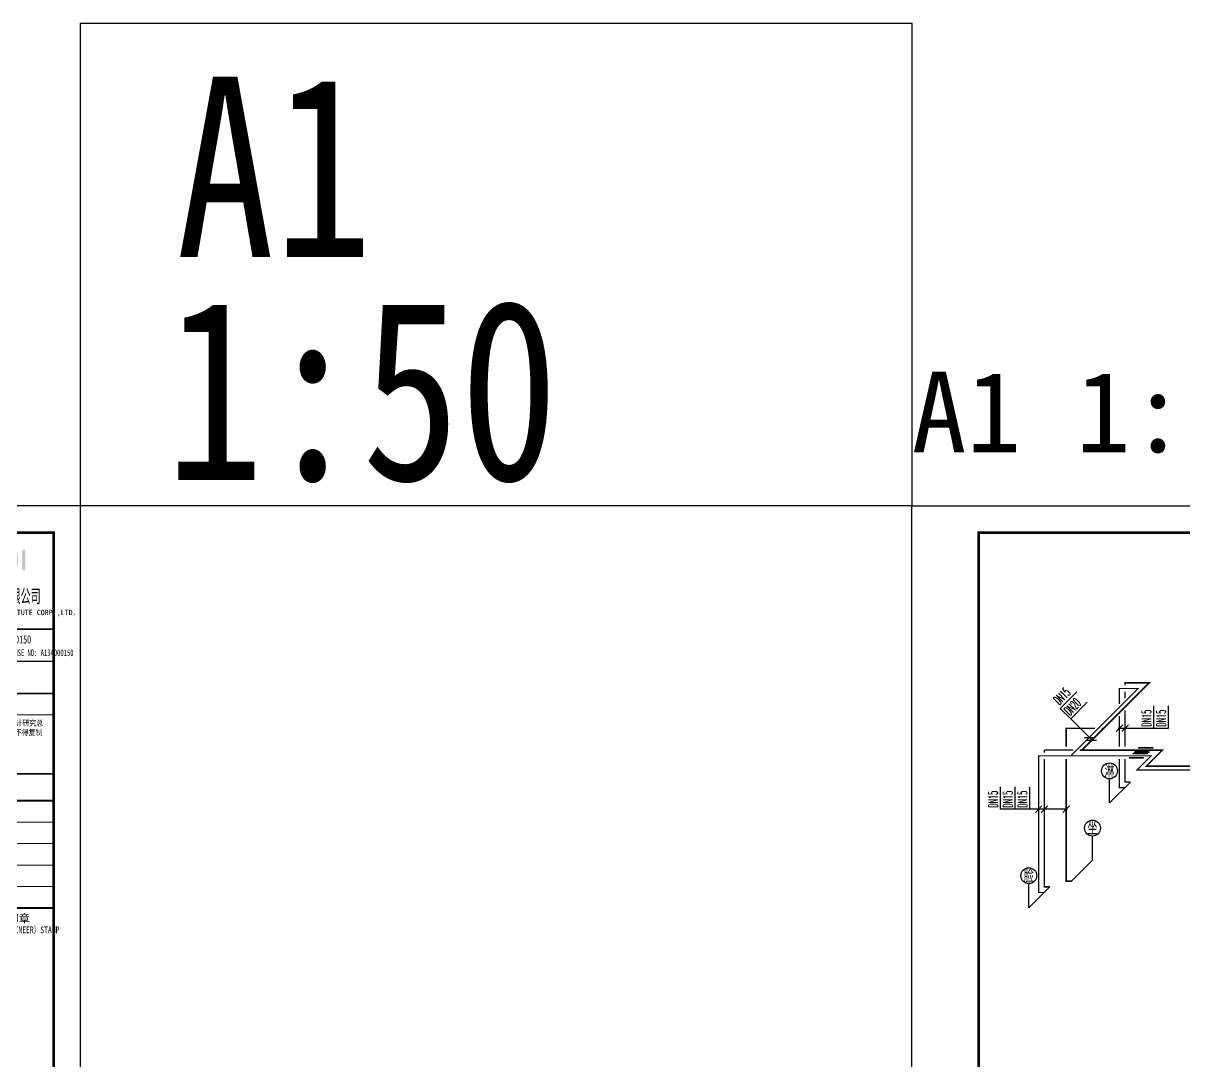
# Model space of a CAD drawing. Extents: x 27938 to 650306, y -92720 to 1524912.
# Drawn here: x 333970 to 355615, y 115139 to 134489 of the extents above; entities that cross this region are included whole.
import ezdxf
from ezdxf.enums import TextEntityAlignment as Align

# ---------------------------------------------------------------- set-up
doc = ezdxf.new("R2010")
doc.units = 0
doc.header["$LTSCALE"] = 1000
doc.header["$MEASUREMENT"] = 0
for name, color, linetype in [('DIM_热给水', 3, 'Continuous'), ('DIM_给水', 3, 'Continuous'), ('PIPE-热给水', 5, 'RJ1'), ('PIPE-给水', 3, 'J1'), ('S-公用说明', 7, 'Continuous'), ('VPIPE-热给水', 5, 'RJ1'), ('VPIPE-给水', 3, 'TG_J'), ('WP_DIM', 4, 'Continuous'), ('ZC', 6, 'Continuous'), ('图框', 140, 'Continuous'), ('图签文字', 147, 'Continuous')]:
    doc.layers.add(name, color=color, linetype=linetype)
doc.layers.add('yichutu', color=7, linetype='Continuous', true_color=0xffffff, plot=False)
doc.styles.add('_TCH_LABEL', font='simhei.ttf')
doc.styles.add('_TWT_PIPEDN', font='SIMPLEX.shx', dxfattribs={"width": 0.6, "oblique": 10, "height": 3, "bigfont": 'HZTXT.shx'})
doc.styles.add('HT', font='simhei.ttf')
doc.styles.get("Standard").update_dxf_attribs({"font": 'gbenor.shx', "bigfont": 'gbcbig.shx'})
doc.styles.add('TG_LINETYPE', font='SIMPLEX', dxfattribs={"width": 0.8, "height": 3, "bigfont": 'HZTXT'})
doc.styles.add('中西文等高字体', font='HZTXT_E.shx', dxfattribs={"width": 0.7, "height": 4, "bigfont": 'hztxt.shx'})
doc.styles.add('建筑图签-1', font='simhei.ttf', dxfattribs={"width": 0.7})
doc.styles.add('黑体', font='simhei.ttf')
doc.linetypes.add('J1', pattern='A,3,-0.2,["J1",Standard,S=0.25,R=0,X=-0.1,Y=-0.115],-0.35', length=3.55)
doc.linetypes.add('RJ1', pattern='A,3,-0.2,["RJ1",Standard,S=0.25,R=0,X=-0.1,Y=-0.115],-0.5', length=3.7)
doc.linetypes.add('TG_J', pattern='A,2,-0.22,["J",TG_LINETYPE,S=0.1,R=0,X=-0.18,Y=-0.15],0', length=2.22)

# ---------------------------------------------------------------- blocks, each defined once
blk = doc.blocks.new('A$C3EFC1732')
at = {"layer": '图框'}
h = blk.add_hatch(color=256, dxfattribs=at)
h.paths.add_polyline_path([(123963, -1642), (124089, -1642), (124089, -2412), (123963, -2412)])
h.paths.add_polyline_path([(123211, -1758), (123211, -2284), (123571, -2284), (123695, -2177), (123695, -1859), (123575, -1758)], flags=16)
h.paths.add_polyline_path([(123093, -1640), (123093, -2402), (123615, -2402), (123813, -2232), (123813, -1804), (123618, -1640)])
h.paths.add_polyline_path([(122950, -1636), (122950, -1752), (122543, -1752), (122410, -1863), (122410, -2182), (122543, -2285), (122952, -2285), (122952, -2407), (122488, -2407), (122286, -2232), (122286, -1804), (122484, -1636)])
h.paths.add_polyline_path([(121467, -1638), (121587, -1638), (121587, -2149), (121701, -2280), (121912, -2280), (122026, -2149), (122026, -1638), (122140, -1638), (122140, -2186), (121976, -2403), (121638, -2403), (121467, -2184)])
h.paths.add_polyline_path([(120935, -1640), (121052, -1640), (121394, -2404), (121278, -2404), (120997, -1770), (120822, -2158), (121093, -2158), (121154, -2273), (120773, -2273), (120714, -2406), (120591, -2406)])
for p, q in [((118155, -4600), (125155, -4600)), ((118155, -4600), (125155, -4600)), ((118155, -5800), (125155, -5800))]:
    blk.add_line(p, q, dxfattribs=at)
blk.add_lwpolyline([(-10512, -59400), (126150, -59400), (126150, 0), (-10512, 0)], close=True, dxfattribs=at)
at = {"layer": '图框', "const_width": 100}
blk.add_lwpolyline([(-8012, -58400), (125150, -58400), (125150, -1000), (-8012, -1000)], close=True, dxfattribs=at)
at = {"layer": '图框'}
for points, const_width in [([(118155, -4600), (125155, -4600)], 60), ([(118155, -5800), (125155, -5800)], 60), ([(118155, -5800), (125155, -5800)], 60), ([(118155, -7000), (125155, -7000)], 60), ([(118155, -7000), (125155, -7000)], 60), ([(118155, -7801), (125155, -7801)], 35), ([(118163, -10000), (125163, -10000)], 60), ([(118163, -11000), (125163, -11000)], 70), ([(118163, -11000), (125163, -11000)], 70), ([(118163, -11800), (125163, -11800)], 35), ([(118163, -12600), (125163, -12600)], 35), ([(118163, -13400), (125163, -13400)], 35), ([(118163, -14200), (125163, -14200)], 35), ([(118163, -15000), (125163, -15000)], 70)]:
    blk.add_lwpolyline(points, dxfattribs=dict(at, const_width=const_width))
for s, height, style, width, p in [('ANHUI URBAN CONSTRUCTION DESIGN INSTITUTE CORP.,LTD.', 200, '建筑图签-1', 0.91, (118273, -4078)), ('NATIONAL ARCHITECTURAL&MUNICIPAL DESIGN LICENSE NO: A134000150', 250, '建筑图签-1', 0.6, (118292, -5605)), ('1.本图纸著作权及其他相关权益属安徽省城建设计研究总', 210, 'HT', 0.88, (118241, -8207)), ('院股份有限公司所有。未经本公司书面同意，不得复制', 210, 'HT', 0.88, (118520, -8561)), ('REGISTERED ARCHITECT（REGISTERED ENGINEER）STAMP', 250, '建筑图签-1', 0.7, (118584, -15941))]:
    blk.add_text(s, height=height, dxfattribs=dict(at, style=style, width=width)).set_placement(p)
at = {"layer": '图签文字', "color": 7, "style": '建筑图签-1'}
for s, height, width, p in [('安徽省城建设计研究总院股份有限公司', 500, 0.55, (118283, -3623)), ('国家甲级工程设计证书编号:  A134000150', 300, 0.7, (118827, -5133))]:
    blk.add_text(s, height=height, dxfattribs=dict(at, width=width)).set_placement(p)
blk.add_text('注册建筑师（注册工程师）印章', height=300, dxfattribs=at).set_placement((118530, -15546))
blk = doc.blocks.new('yct-841-594-84100-59399.9999999999-100-1000.0')
at = {"layer": 'yichutu', "color": 7, "true_color": 0xffffff}
blk.add_lwpolyline([(0, 0), (0, 59400), (84100, 59400), (84100, 0)], close=True, dxfattribs=at)
at = {"layer": 'yichutu', "color": 7, "true_color": 0xffffff, "style": '_TCH_LABEL'}
blk.add_text('A1 1:100', height=3000, dxfattribs=at).set_placement((0, 61400))
blk = doc.blocks.new('A$C6CC220AB')
at = {"layer": 'ZC'}
h = blk.add_hatch(color=7, dxfattribs=at)
h.paths.add_polyline_path([(170, 35), (170, 45), (-100, 45), (-100, 35)])
h.paths.add_polyline_path([(100, -45), (100, -35), (-170, -35), (-170, -45)])
at = {"color": 7, "ltscale": 0.5}
for p, q in [((-100, 45), (-100, 35)), ((170, 35), (170, 45)), ((-170, -35), (-170, -45)), ((100, -45), (100, -35))]:
    blk.add_line(p, q, dxfattribs=at)
for points in [[(170, 45), (-100, 45)], [(170, 35), (-100, 35)], [(100, -35), (-170, -35)], [(100, -45), (-170, -45)]]:
    blk.add_lwpolyline(points, dxfattribs=at)

msp = doc.modelspace()

# ---------------------------------------------------------------- hatches: boundary and pattern name
at = {"layer": 'PIPE-热给水'}
for points in [[(354414.2, 122082.1), (354414.2, 122093.4), (354403, 122093.4)], [(354763.8, 122082.2), (354763.8, 122093.5), (354791, 122093.5)], [(354763.8, 122082.2), (354771.8, 122074.3), (354791, 122093.5)], [(352909.1, 120827.1), (352909.1, 120838.4), (352897.9, 120838.4)], [(355009.1, 120827.1), (355009.1, 120838.4), (355036.3, 120838.4)], [(355009.1, 120827.1), (355017.1, 120819.2), (355036.3, 120838.4)], [(354744, 120561.9), (354736, 120569.9), (354716.8, 120550.7)], [(354744, 120561.9), (354744, 120550.7), (354716.8, 120550.7)], [(354414.2, 120232.1), (354414.2, 120220.9), (354403, 120220.9)], [(352909.1, 118277.1), (352909.1, 118265.9), (352897.9, 118265.9)]]:
    msp.add_hatch(color=256, dxfattribs=at).paths.add_polyline_path(points)
at = {"layer": 'PIPE-给水'}
for points in [[(354520.4, 122188.3), (354520.4, 122202), (354506.7, 122202)], [(354969.9, 122188.3), (354969.9, 122202), (355003.1, 122202)], [(354969.9, 122188.3), (354979.6, 122178.6), (355003.1, 122202)], [(353421.7, 121339.7), (353421.7, 121353.4), (353407.9, 121353.4)], [(355215.2, 120933.2), (355215.2, 120946.9), (355248.4, 120946.9)], [(355215.2, 120933.2), (355224.9, 120923.5), (355248.4, 120946.9)], [(354914.7, 120632.7), (354905, 120642.4), (354881.5, 120618.9)], [(354914.7, 120632.7), (354914.7, 120618.9), (354881.5, 120618.9)], [(354520.4, 120338.3), (354520.4, 120324.5), (354506.7, 120324.5)], [(353421.7, 118489.7), (353421.7, 118475.9), (353407.9, 118475.9)], [(353015.8, 118383.7), (353015.8, 118370), (353002.1, 118370)]]:
    msp.add_hatch(color=256, dxfattribs=at).paths.add_polyline_path(points)
at = {"layer": 'VPIPE-热给水'}
for points in [[(354414.2, 122082.1), (354403, 122082.1), (354403, 122093.4)], [(352909.1, 120827.1), (352897.9, 120827.1), (352897.9, 120838.4)], [(354414.2, 120232.1), (354403, 120232.1), (354403, 120220.9)], [(352909.1, 118277.1), (352897.9, 118277.1), (352897.9, 118265.9)]]:
    msp.add_hatch(color=256, dxfattribs=at).paths.add_polyline_path(points)
at = {"layer": 'VPIPE-给水'}
for points in [[(354520.4, 122188.3), (354506.7, 122188.3), (354506.7, 122202)], [(353421.7, 121339.7), (353407.9, 121339.7), (353407.9, 121353.4)], [(354520.4, 120338.3), (354506.7, 120338.3), (354506.7, 120324.5)], [(353421.7, 118489.7), (353407.9, 118489.7), (353407.9, 118475.9)], [(353015.8, 118383.7), (353002.1, 118383.7), (353002.1, 118370)]]:
    msp.add_hatch(color=256, dxfattribs=at).paths.add_polyline_path(points)

# ---------------------------------------------------------------- linework, layer by layer
at = {"layer": 'DIM_热给水'}
for p, q in [((355056.6, 121345), (355056.6, 121759.3)), ((355331.6, 121345), (355331.6, 121759.3)), ((354352.4, 121283.1), (354476.1, 121406.9)), ((354389.2, 121345), (355056.6, 121345)), ((354458.5, 121283.1), (354582.3, 121406.9)), ((355056.6, 121345), (355331.6, 121345))]:
    msp.add_line(p, q, dxfattribs=at)
at = {"layer": 'DIM_给水'}
for p, q in [((353312.5, 121711.9), (353620.5, 122019.9)), ((353506.9, 121517.4), (353312.5, 121711.9)), ((353506.9, 121517.4), (353815, 121825.5)), ((353920.7, 121103.7), (353506.9, 121517.4)), ((353765.5, 121171.4), (353940.5, 121171.4)), ((353815.5, 121121.4), (353990.5, 121121.4)), ((352195.2, 119833.4), (352195.2, 120247.7)), ((352470.2, 119833.4), (352470.2, 120247.7)), ((352745.2, 119833.4), (352745.2, 120247.7)), ((352745.2, 119833.4), (352195.2, 119833.4)), ((353446.7, 119833.4), (352745.2, 119833.4)), ((352847.3, 119771.5), (352971, 119895.3)), ((352954, 119771.5), (353077.7, 119895.3)), ((353359.8, 119771.5), (353483.5, 119895.3))]:
    msp.add_line(p, q, dxfattribs=at)
at = {"layer": 'PIPE-热给水', "ltscale": 0.5, "const_width": 22.5}
for points in [[(353508.7, 120827.1), (354763.8, 122082.2)], [(354763.8, 122082.2), (354414.2, 122082.1)], [(353508.7, 120827.1), (352909.1, 120827.1)], [(355009.1, 120827.1), (353508.7, 120827.1)], [(354744, 120561.9), (355009.1, 120827.1)], [(356444, 120561.9), (354744, 120561.9)], [(354414.2, 120232.1), (354514.2, 120232.1)], [(352909.1, 118277.1), (353009.1, 118277.1)]]:
    msp.add_lwpolyline(points, dxfattribs=at)
at = {"layer": 'PIPE-给水', "ltscale": 0.5, "const_width": 27.5}
for points in [[(354121.3, 121339.7), (354969.9, 122188.3)], [(354969.9, 122188.3), (354520.4, 122188.3)], [(353960, 121339.7), (353421.7, 121339.7)], [(353715.1, 120933.5), (354121.3, 121339.7)], [(354121.3, 121339.7), (354082.5, 121339.7)], [(353015.8, 120933.7), (353015.4, 120933.7)], [(353553.9, 120933.6), (353015.8, 120933.7)], [(353715.1, 120933.5), (353676.4, 120933.5)], [(355215.2, 120933.2), (353715.1, 120933.5)], [(354914.7, 120632.7), (355215.2, 120933.2)], [(356614.7, 120632.7), (354914.7, 120632.7)], [(354520.4, 120338.3), (354620.4, 120338.3)], [(353421.7, 118489.7), (353521.7, 118489.7)], [(353015.8, 118383.7), (353115.8, 118383.7)]]:
    msp.add_lwpolyline(points, dxfattribs=at)
at = {"layer": 'S-公用说明'}
for centre in [(354229.7, 120546.1), (353912.3, 119478.8), (352725.2, 118591.6)]:
    msp.add_circle(centre, 148.5, dxfattribs=at)
at = {"layer": 'VPIPE-热给水', "ltscale": 0.5, "const_width": 22.5}
for points in [[(354414.2, 121793.9), (354414.2, 122082.1)], [(354414.2, 120997.1), (354414.2, 121568.9)], [(352909.1, 118277.1), (352909.1, 120827.1)], [(354414.2, 120232.1), (354414.2, 120765.9)]]:
    msp.add_lwpolyline(points, dxfattribs=at)
at = {"layer": 'VPIPE-给水', "ltscale": 0.5, "const_width": 27.5}
for points in [[(354520.4, 122143.4), (354520.4, 122188.3)], [(354520.4, 121900.1), (354520.4, 122020.9)], [(354520.4, 120997.1), (354520.4, 121675.1)], [(353421.7, 120997.4), (353421.7, 121339.7)], [(353015.8, 120888.4), (353015.8, 120933.7)], [(353015.8, 118383.7), (353015.8, 120765.9)], [(353421.7, 118489.7), (353421.7, 120765.9)], [(354520.4, 120338.3), (354520.4, 120765.9)]]:
    msp.add_lwpolyline(points, dxfattribs=at)
at = {"layer": 'WP_DIM'}
for p, q in [((354229.7, 119947.6), (354229.7, 120397.6)), ((354229.7, 119947.6), (354620.4, 120338.3)), ((353912.3, 118880.3), (353912.3, 119330.3)), ((353521.7, 118489.7), (353912.3, 118880.3)), ((352725.2, 117993.1), (352725.2, 118443.1)), ((352725.2, 117993.1), (353115.8, 118383.7))]:
    msp.add_line(p, q, dxfattribs=at)
at = {"layer": '图框', "color": 2}
msp.add_lwpolyline([(350541, 125489.4), (335041, 125489.4), (335041, 134489.4), (350541, 134489.4)], close=True, dxfattribs=at)
at = {"layer": '图框'}
msp.add_lwpolyline([(350541, 125489.4), (392591, 125489.4), (392591, 95789.4), (350541, 95789.4)], close=True, dxfattribs=at)
msp.add_lwpolyline([(350541, 125489.4), (392591, 125489.4), (392591, 95789.4), (350541, 95789.4)], close=True, dxfattribs=at)
at = {"layer": '图框', "const_width": 50}
msp.add_lwpolyline([(392091, 96289.4), (392091, 124989.4), (351791, 124989.4), (351791, 96289.4)], close=True, dxfattribs=at)

# ---------------------------------------------------------------- block references
at = {"xscale": 0.5, "yscale": 0.5, "zscale": 0.5}
msp.add_blockref('A$C3EFC1732', (271966, 125489.4), dxfattribs=at)
at = {"layer": 'yichutu', "xscale": 0.5, "yscale": 0.5, "zscale": 0.5}
msp.add_blockref('yct-841-594-84100-59399.9999999999-100-1000.0', (350541, 95789.4), dxfattribs=at)
at = {"layer": 'ZC'}
for p in [(354766.1, 120827.1), (354872.3, 120933.3)]:
    msp.add_blockref('A$C6CC220AB', p, dxfattribs=at)

# ---------------------------------------------------------------- texts
at = {"layer": 'DIM_热给水', "color": 7, "style": '_TWT_PIPEDN', "width": 0.48}
for p in [(355006.6, 121370), (355281.6, 121370)]:
    msp.add_text('DN15', height=175, rotation=90, dxfattribs=at).set_placement(p)
at = {"layer": 'DIM_给水', "color": 7, "style": '_TWT_PIPEDN', "width": 0.48}
for s, rotation, p in [('DN15', 45, (353294.8, 121764.9)), ('DN20', 45, (353489.3, 121570.5)), ('DN15', 90, (352145.2, 119858.4)), ('DN15', 90, (352420.2, 119858.4)), ('DN15', 90, (352695.2, 119858.4))]:
    msp.add_text(s, height=175, rotation=rotation, dxfattribs=at).set_placement(p)
at = {"layer": 'S-公用说明', "style": '中西文等高字体', "width": 0.7}
for s, p in [('淋', (354229.7, 120546.1)), ('坐', (353912.3, 119478.8)), ('脸', (352725.2, 118591.6))]:
    msp.add_text(s, height=250, dxfattribs=at).set_placement(p, align=Align.MIDDLE_CENTER)
at = {"layer": '图框', "color": 2, "style": '黑体', "width": 0.8}
for s, p in [('A1', (336821.8, 130130.8)), ('1:50', (336622.6, 125967.7))]:
    msp.add_text(s, height=3364.73, dxfattribs=at).set_placement(p)

doc.saveas('drawing.dxf')
